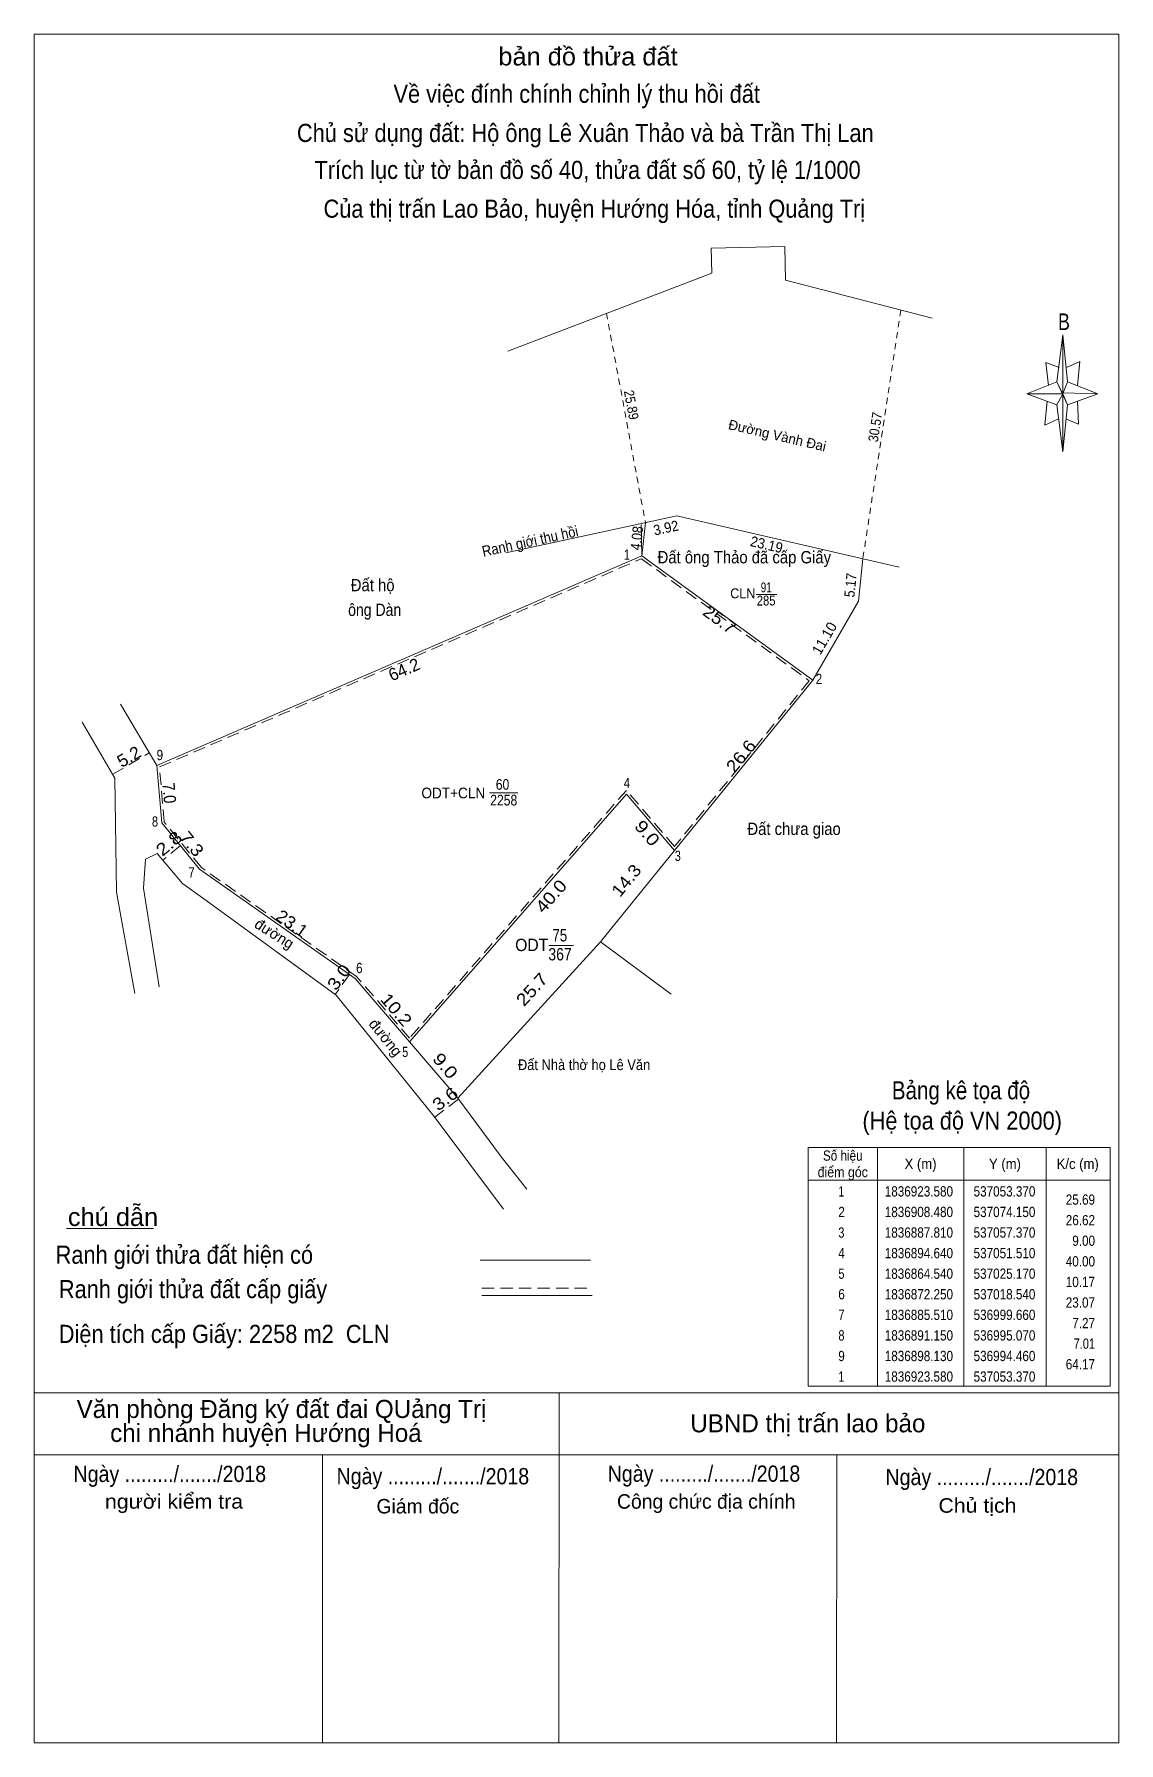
# Model space of a CAD drawing. Header units: metres. Extents: x 536980 to 537111, y 1836779 to 1836987.
import ezdxf
from ezdxf.enums import TextEntityAlignment as Align

# ---------------------------------------------------------------- set-up
doc = ezdxf.new("R2010")
doc.units = ezdxf.units.M
doc.header["$LTSCALE"] = 0.5
doc.linetypes.add('MEDIUM_DASHED', pattern=[4.5, 3, -1.5])
doc.linetypes.add('SHORT_DASHED', pattern=[2.7, 1.5, -1.2])
for name, color, linetype, lineweight in [('1', 7, 'MEDIUM_DASHED', 13), ('10', 7, 'Continuous', 13), ('17', 7, 'Continuous', 13), ('23', 7, 'Continuous', 13), ('36', 7, 'Continuous', 13), ('5', 7, 'Continuous', 13), ('6', 7, 'Continuous', 13), ('63', 7, 'Continuous', 13)]:
    doc.layers.add(name, color=color, linetype=linetype, lineweight=lineweight)
doc.layers.add('13', color=7, linetype='Continuous')
doc.layers.add('28', color=7, linetype='Continuous')

msp = doc.modelspace()

# ---------------------------------------------------------------- linework, layer by layer
at = {"layer": '1'}
msp.add_lwpolyline([(537053.33, 1836923.24), (537073.72, 1836908.42), (537057.36, 1836888.28), (537051.51, 1836895.1), (537025.17, 1836865), (537018.74, 1836872.47), (536999.87, 1836885.73), (536995.36, 1836891.27), (536994.78, 1836897.94)], close=True, dxfattribs=at)
at = {"layer": '10'}
for p, q in [((537053.37, 1836923.58), (537053.3, 1836927.42)), ((536994.46, 1836898.13), (537053.37, 1836923.58)), ((536990.05, 1836905.58), (536994.46, 1836898.13)), ((537048.35, 1836876.69), (537057.37, 1836887.81)), ((536997.59, 1836883.79), (537000, 1836882.03)), ((536994.76, 1836871.24), (536992.84, 1836883.23)), ((537048.35, 1836876.69), (537031.03, 1836857.71)), ((537056.96, 1836870.35), (537048.35, 1836876.69)), ((537028.16, 1836855.49), (537036.57, 1836844.21))]:
    msp.add_line(p, q, dxfattribs=at)
for points in [[(537057.37, 1836887.81), (537074.15, 1836908.48), (537053.37, 1836923.58)], [(536994.46, 1836898.13), (536995.07, 1836891.15), (536999.66, 1836885.51)], [(536992.84, 1836883.23), (536993.07, 1836886.74), (536994.52, 1836887.43), (536997.59, 1836883.79)], [(536999.66, 1836885.51), (537018.54, 1836872.25), (537025.17, 1836864.54)], [(537000, 1836882.03), (537016.25, 1836870.2), (537028.16, 1836855.49)], [(537031.03, 1836857.71), (537036.33, 1836850.52), (537039.43, 1836846.65)]]:
    msp.add_lwpolyline(points, dxfattribs=at)
at = {"layer": '17'}
for p, q in [((536983.47, 1836841.87), (536994.06, 1836841.87)), ((537043.31, 1836779.37), (537043.35, 1836821.91)), ((537014.57, 1836779.37), (537014.59, 1836814.34)), ((537077.03, 1836779.37), (537077.06, 1836814.28))]:
    msp.add_line(p, q, dxfattribs=at)
at = {"layer": '23'}
for p, q in [((536997.59, 1836883.79), (537000, 1836882.03)), ((536999.66, 1836885.51), (537000, 1836885.27)), ((536994.76, 1836871.24), (536992.84, 1836883.23)), ((537028.16, 1836855.49), (537036.57, 1836844.21))]:
    msp.add_line(p, q, dxfattribs=at)
for points in [[(536991.78, 1836870.42), (536989.56, 1836882.73), (536989.37, 1836896.6), (536985.4, 1836903.4)], [(536994.46, 1836898.13), (536995.07, 1836891.15), (536999.66, 1836885.51)], [(537000, 1836882.03), (537016.25, 1836870.2), (537028.16, 1836855.49)], [(537031.03, 1836857.71), (537036.33, 1836850.52), (537039.43, 1836846.65)]]:
    msp.add_lwpolyline(points, dxfattribs=at)
at = {"layer": '36', "linetype": 'SHORT_DASHED'}
for p, q in [((537049.09, 1836953.09), (537053.82, 1836927.64)), ((537084.86, 1836953.45), (537080.24, 1836923.23))]:
    msp.add_line(p, q, dxfattribs=at)
at = {"layer": '36'}
for p, q in [((537053.37, 1836923.58), (537053.82, 1836927.64)), ((537067.29, 1836918.88), (537069.77, 1836918.88)), ((537034.87, 1836894.78), (537038.33, 1836894.78)), ((537057.37, 1836887.81), (537051.51, 1836894.64)), ((537042.1, 1836876.24), (537045.07, 1836876.24))]:
    msp.add_line(p, q, dxfattribs=at)
at = {"layer": '36', "linetype": 'MEDIUM_DASHED'}
for p, q in [((536989.11, 1836897.05), (536993.55, 1836899.67)), ((536997.32, 1836888.39), (536995.21, 1836886.61)), ((537017.88, 1836872.72), (537016.12, 1836870.3)), ((537031.13, 1836857.57), (537028.22, 1836855.4))]:
    msp.add_line(p, q, dxfattribs=at)
at = {"layer": '36'}
for points in [[(537037.1, 1836948.48), (537061.89, 1836957.95), (537061.83, 1836960.98), (537070.75, 1836961.18), (537070.85, 1836957.08), (537088.67, 1836952.47)], [(537084.64, 1836922.21), (537057.65, 1836928.47), (537036.85, 1836923.95)], [(537080.24, 1836923.23), (537079.71, 1836918.09), (537074.15, 1836908.48)], [(537031.03, 1836857.71), (537025.17, 1836864.54), (537051.51, 1836894.64)]]:
    msp.add_lwpolyline(points, dxfattribs=at)
at = {"layer": '5'}
for p, q in [((536979.56, 1836779.37), (536979.56, 1836986.98)), ((537103.8, 1836944.72), (537104.54, 1836950.44)), ((537105.12, 1836944.72), (537108.79, 1836943.26)), ((537103.8, 1836941.94), (537100.15, 1836943.26)), ((537105.12, 1836941.94), (537104.54, 1836936.24)), ((537106.3, 1836942.39), (537106.44, 1836939.6)), ((537106.44, 1836939.6), (537104.98, 1836940.19))]:
    msp.add_line(p, q, dxfattribs=at)
for points in [[(536979.56, 1836986.98), (537111.34, 1836986.98), (537111.34, 1836779.37)], [(537104.1, 1836946.49), (537102.48, 1836947.07), (537102.79, 1836944.29)], [(537104.98, 1836946.49), (537106.59, 1836947.22), (537106.3, 1836944.29)], [(537104.54, 1836943.26), (537103.8, 1836944.72), (537100.15, 1836943.26)], [(537102.65, 1836942.39), (537102.34, 1836939.46), (537103.95, 1836940.19)], [(537104.54, 1836943.26), (537105.12, 1836941.94), (537108.79, 1836943.26)]]:
    msp.add_lwpolyline(points, dxfattribs=at)
for points in [[(537104.54, 1836950.44), (537105.12, 1836944.72), (537104.54, 1836943.26)], [(537104.54, 1836943.26), (537100.15, 1836943.26), (537103.8, 1836944.72), (537105.12, 1836941.94), (537108.79, 1836943.26), (537104.54, 1836943.42)], [(537104.54, 1836943.26), (537104.54, 1836936.24), (537103.8, 1836941.94)]]:
    msp.add_lwpolyline(points, close=True, dxfattribs=at)
at = {"layer": '6'}
for p, q in [((537033.74, 1836838), (537047.14, 1836838)), ((537033.96, 1836833.72), (537047.34, 1836833.72)), ((536979.56, 1836821.91), (537111.34, 1836821.91)), ((536979.56, 1836814.36), (537111.34, 1836814.36)), ((537111.34, 1836779.37), (536979.56, 1836779.37))]:
    msp.add_line(p, q, dxfattribs=at)
at = {"layer": '6', "linetype": 'MEDIUM_DASHED'}
msp.add_line((537033.96, 1836834.61), (537047.43, 1836834.61), dxfattribs=at)
at = {"layer": '63'}
for p, q in [((537082, 1836851.72), (537082, 1836822.72)), ((537092.5, 1836851.72), (537092.5, 1836822.72)), ((537102.5, 1836851.72), (537102.5, 1836822.72)), ((537073.6, 1836847.72), (537110.3, 1836847.72))]:
    msp.add_line(p, q, dxfattribs=at)
msp.add_lwpolyline([(537073.6, 1836851.72), (537110.3, 1836851.72), (537110.3, 1836822.72), (537073.6, 1836822.72)], close=True, dxfattribs=at)

# ---------------------------------------------------------------- texts
at = {"layer": '13', "width": 0.85}
for s, p in [('60', (537036.465, 1836895.17)), ('2258', (537036.61, 1836893.26))]:
    msp.add_text(s, height=1.3, dxfattribs=at).set_placement(p, align=Align.CENTER)
at = {"layer": '13', "width": 0.95}
msp.add_text('ODT+CLN', height=1.3, dxfattribs=at).set_placement((537034.36, 1836894.13), align=Align.RIGHT)
at = {"layer": '28'}
for rotation, p in [(327.844, (537008.394, 1836877.1447)), (308.892, (537021.7471, 1836864.6581))]:
    msp.add_text('đường', height=1.3, rotation=rotation, dxfattribs=at).set_placement(p, align=Align.CENTER)
at = {"layer": '36'}
for s, height, rotation, width, p in [('25.89', 1.2, 280.529, 0.9, (537051.5274, 1836941.8246)), ('30.57', 1.2, 81.308, 0.9, (537082.3351, 1836939.1593)), ('Ranh giới thu hồi', 1.3, 12.26, 0.9, (537039.947, 1836924.738)), ('25.7', 1.5, 323.996, 1.1, (537062.3891, 1836915.2499)), ('5.2', 1.5, 30.544, 1.05, (536991.4489, 1836898.5514)), ('26.6', 1.5, 50.93, 1.1, (537066.0169, 1836898.8023)), ('7.0', 1.5, 274.995, 0.9, (536995.2297, 1836894.7053)), ('2.8', 1.5, 40.151, 1.2, (536996.4114, 1836888.0753)), ('7.3', 1.5, 309.14, 1.15, (536998.1263, 1836888.1184)), ('9.0', 1.5, 310.629, 1.2, (537053.4683, 1836889.4234)), ('14.3', 1.5, 50.953, 1.1, (537052.0916, 1836883.6825)), ('40.0', 1.5, 48.811, 1.15, (537042.9255, 1836881.7461)), ('23.1', 1.5, 324.918, 1.05, (537010.4489, 1836878.3117)), ('3.0', 1.5, 53.973, 1.15, (537017.1946, 1836871.9589)), ('25.7', 1.5, 47.618, 1.15, (537040.5873, 1836870.4095)), ('10.2', 1.5, 310.693, 1.15, (537022.9886, 1836867.954)), ('9.0', 1.5, 310.629, 1.2, (537028.9383, 1836861.1434)), ('3.6', 1.5, 36.712, 1.15, (537029.9317, 1836857.0152))]:
    msp.add_text(s, height=height, rotation=rotation, dxfattribs=dict(at, width=width)).set_placement(p, align=Align.CENTER)
for s, height, rotation, p in [('Đường Vành Đai', 1.2, 346.942, (537069.7194, 1836937.6393)), ('64.2', 1.5, 23.365, (537024.7976, 1836909.0982))]:
    msp.add_text(s, height=height, rotation=rotation, dxfattribs=at).set_placement(p, align=Align.CENTER)
for s, height, width, p in [('Đất ông Thảo đã cấp Giấy', 1.5, 0.9, (537065.84, 1836922.68)), ('Đất hộ ', 1.5, 0.9, (537020.935, 1836919.29)), ('CLN', 1.2, 0.95, (537065.65, 1836918.44)), ('285', 1.2, 0.85, (537068.49, 1836917.56)), ('91', 1.2, 0.75, (537068.505, 1836919.16)), ('ông Dàn', 1.5, 0.85, (537020.93, 1836916.29)), ('Đất chưa giao', 1.5, 0.9, (537071.885, 1836889.68)), ('75', 1.5, 0.8, (537043.42, 1836876.74)), ('ODT', 1.5, 0.95, (537040.01, 1836875.57)), ('367', 1.5, 0.85, (537043.45, 1836874.44)), ('Đất Nhà thờ họ Lê Văn', 1.3, 0.9, (537046.37, 1836861.11))]:
    msp.add_text(s, height=height, dxfattribs=dict(at, width=width)).set_placement(p, align=Align.CENTER)
at = {"layer": '5'}
for s, height, width, p in [('bản đồ thửa đất', 2.196, 1.05, (537046.845, 1836983.18)), ('Về việc đính chính chỉnh lý thu hồi đất', 2.196, 0.9, (537045.475, 1836978.64)), ('Chủ sử dụng đất: Hộ ông Lê Xuân Thảo và bà Trần Thị Lan', 2.2, 0.9, (537046.52, 1836973.88)), ('Trích lục từ tờ bản đồ số 40, thửa đất số 60, tỷ lệ 1/1000 ', 2.2, 0.9, (537047.165, 1836969.39)), ('Của thị trấn Lao Bảo, huyện Hướng Hóa, tỉnh Quảng Trị', 2.196, 0.9, (537047.615, 1836964.68)), ('B', 2.017, 0.8, (537104.675, 1836951.03))]:
    msp.add_text(s, height=height, dxfattribs=dict(at, width=width)).set_placement(p, align=Align.CENTER)
at = {"layer": '6'}
for s, height, width, p in [('Bảng kê tọa độ', 2.196, 0.85, (537092.165, 1836857.56)), ('(Hệ tọa độ VN 2000)', 2.196, 0.9, (537092.31, 1836853.88)), ('chú dẫn', 2.196, 1.05, (536989.14, 1836842.17)), ('Ranh giới thửa đất hiện có ', 2.196, 0.9, (536998.175, 1836837.58)), ('Ranh giới thửa đất cấp giấy', 2.196, 0.9, (536998.86, 1836833.4)), ('Ngày ........./......./2018', 1.976, 0.9, (536996.04, 1836811.06)), ('Ngày ........./......./2018', 1.976, 0.9, (537028, 1836810.78)), ('Ngày ........./......./2018', 1.976, 0.9, (537060.94, 1836811.09)), ('Ngày ........./......./2018', 1.976, 0.9, (537094.69, 1836810.68)), ('người kiểm tra', 1.757, 1.1, (536996.55, 1836807.82)), ('Chủ tịch', 1.757, 1.1, (537094.165, 1836807.33))]:
    msp.add_text(s, height=height, dxfattribs=dict(at, width=width)).set_placement(p, align=Align.CENTER)
at = {"layer": '6', "width": 0.9}
msp.add_text('Diện tích cấp Giấy: 2258 m2  CLN', height=2.2, dxfattribs=at).set_placement((536982.55, 1836827.96))
at = {"layer": '6'}
for s, height, p in [(' Văn phòng Đăng ký đất đai QUảng Trị', 2.196, (537009.2, 1836818.84)), (' UBND thị trấn lao bảo', 2.196, (537073.15, 1836817.1)), ('chi nhánh huyện Hướng Hoá', 2.196, (537007.715, 1836815.93)), ('Giám đốc', 1.757, (537026.175, 1836807.24)), ('Công chức địa chính', 1.757, (537061.215, 1836807.82))]:
    msp.add_text(s, height=height, dxfattribs=at).set_placement(p, align=Align.CENTER)
at = {"layer": '63'}
for s, rotation, width, p in [('4.08', 83.675, 0.9, (537053.3892, 1836925.6761)), ('3.92', 12.228, 0.95, (537056.4576, 1836926.3846)), ('23.19', 346.941, 0.95, (537068.4038, 1836924.3584)), ('5.17', 84.113, 0.9, (537079.3581, 1836919.9659))]:
    msp.add_text(s, height=1.25, rotation=rotation, dxfattribs=dict(at, width=width)).set_placement(p, align=Align.CENTER)
for s, width, p in [(' 1', 0.75, (537051.92, 1836923.12)), (' 2', 0.85, (537075.3, 1836908.02)), (' 9', 0.85, (536995.23, 1836898.77)), (' 4', 0.85, (537051.97, 1836895.37)), (' 8', 0.8, (536994.61, 1836890.69)), (' 3', 0.8, (537058.13, 1836886.52)), (' 7', 0.8, (536999.05, 1836884.5)), (' 6', 0.85, (537019.46, 1836872.89)), (' 5', 0.8, (537025.01, 1836862.7)), ('25.69', 0.85, (537108.45, 1836844.75)), ('26.62', 0.85, (537108.45, 1836842.25)), ('9.00', 0.85, (537108.45, 1836839.75)), ('40.00', 0.85, (537108.45, 1836837.25)), ('10.17', 0.85, (537108.45, 1836834.75)), ('23.07', 0.85, (537108.45, 1836832.25)), ('7.27', 0.85, (537108.45, 1836829.75)), ('7.01', 0.8, (537108.45, 1836827.25)), ('64.17', 0.85, (537108.45, 1836824.75))]:
    msp.add_text(s, height=1.25, dxfattribs=dict(at, width=width)).set_placement(p, align=Align.RIGHT)
msp.add_text('11.10', height=1.25, rotation=59.948, dxfattribs=at).set_placement((537076.1118, 1836913.267), align=Align.CENTER)
for s, width, p in [('Số hiệu', 0.85, (537077.8, 1836850.1)), ('X (m)', 0.95, (537087.25, 1836849.1)), ('Y (m)', 0.95, (537097.505, 1836849.1)), ('K/c (m)', 0.95, (537106.345, 1836849.1)), ('điểm góc', 0.9, (537077.8, 1836848.1)), (' 1', 0.75, (537077.45, 1836845.75)), ('1836923.580', 0.85, (537087.05, 1836845.75)), ('537053.370', 0.85, (537097.45, 1836845.75)), (' 2', 0.85, (537077.455, 1836843.25)), ('1836908.480', 0.85, (537087.05, 1836843.25)), ('537074.150', 0.85, (537097.45, 1836843.25)), (' 3', 0.8, (537077.445, 1836840.75)), ('1836887.810', 0.85, (537087.05, 1836840.75)), ('537057.370', 0.85, (537097.45, 1836840.75)), (' 4', 0.85, (537077.45, 1836838.25)), ('1836894.640', 0.85, (537087.05, 1836838.25)), ('537051.510', 0.85, (537097.45, 1836838.25)), (' 5', 0.8, (537077.455, 1836835.75)), ('1836864.540', 0.85, (537087.05, 1836835.75)), ('537025.170', 0.85, (537097.45, 1836835.75)), (' 6', 0.85, (537077.455, 1836833.25)), ('1836872.250', 0.85, (537087.05, 1836833.25)), ('537018.540', 0.85, (537097.45, 1836833.25)), (' 7', 0.8, (537077.455, 1836830.75)), ('1836885.510', 0.85, (537087.05, 1836830.75)), ('536999.660', 0.85, (537097.45, 1836830.75)), (' 8', 0.8, (537077.455, 1836828.25)), ('1836891.150', 0.85, (537087.05, 1836828.25)), ('536995.070', 0.85, (537097.45, 1836828.25)), (' 9', 0.85, (537077.45, 1836825.75)), ('1836898.130', 0.85, (537087.05, 1836825.75)), ('536994.460', 0.85, (537097.45, 1836825.75)), (' 1', 0.75, (537077.45, 1836823.25)), ('1836923.580', 0.85, (537087.05, 1836823.25)), ('537053.370', 0.85, (537097.45, 1836823.25))]:
    msp.add_text(s, height=1.25, dxfattribs=dict(at, width=width)).set_placement(p, align=Align.CENTER)

doc.saveas('drawing.dxf')
